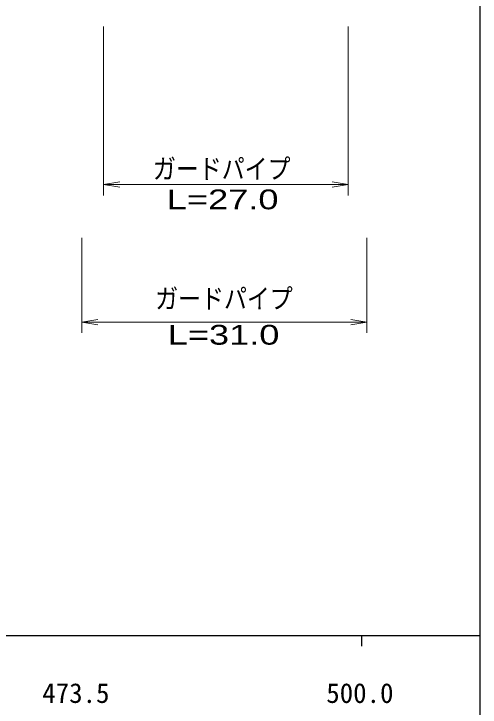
# Model space of a CAD drawing. Units: millimetres, scale not verified. Extents: x 40000 to 680000, y 20000 to 380000.
# Drawn here: x 535747 to 579000, y 198357 to 262619 of the extents above; entities that cross this region are included whole.
import ezdxf
from ezdxf.enums import TextEntityAlignment as Align

# ---------------------------------------------------------------- set-up
doc = ezdxf.new("R2010")
doc.units = ezdxf.units.MM
doc.header["$LTSCALE"] = 1000
doc.layers.add('M-STR-HTXT', color=7, linetype='Continuous', lineweight=13)
doc.layers.add('M-TTL-BAND', color=7, linetype='Continuous', lineweight=25)
doc.styles.add('ＭＳ ゴシック', font='')
doc.styles.add('ＭＳ Ｐゴシック', font='')
doc.styles.get('ＭＳ ゴシック').set_extended_font_data('MS Gothic')
doc.styles.get('ＭＳ Ｐゴシック').set_extended_font_data('MS PGothic')

# ---------------------------------------------------------------- blocks, each defined once
blk = doc.blocks.new('open_arrow')
at = {"color": 0, "linetype": 'Continuous', "lineweight": -2}
blk.add_lwpolyline([(7.5, 1.25), (0, 0), (7.5, -1.25)], dxfattribs=at)

msp = doc.modelspace()

# ---------------------------------------------------------------- linework, layer by layer
at = {"layer": 'M-STR-HTXT'}
for p, q in [((544066, 261436), (544066, 245791)), ((566762, 261436), (566762, 245791)), ((544066, 246791), (566762, 246791)), ((542050, 241850), (542050, 233053)), ((568496, 241850), (568496, 233053)), ((542050, 234053), (568496, 234053))]:
    msp.add_line(p, q, dxfattribs=at)
at = {"layer": 'M-TTL-BAND'}
for p, q in [((579000, 20000), (579000, 370000)), ((40000, 205000), (579000, 205000)), ((568000, 205000), (568000, 204000))]:
    msp.add_line(p, q, dxfattribs=at)

# ---------------------------------------------------------------- block references
at = {"layer": 'M-STR-HTXT', "xscale": 200, "yscale": 200}
for p in [(544066, 246791), (542050, 234053)]:
    msp.add_blockref('open_arrow', p, dxfattribs=at)
at = {"layer": 'M-STR-HTXT', "xscale": 200, "yscale": 200, "rotation": 180}
for p in [(566762, 246791), (568496, 234053)]:
    msp.add_blockref('open_arrow', p, dxfattribs=at)

# ---------------------------------------------------------------- texts
at = {"layer": 'M-STR-HTXT', "style": 'ＭＳ Ｐゴシック', "width": 0.85}
for p in [(548656, 246791), (548863, 234760)]:
    msp.add_text('ガードパイプ', height=1833, dxfattribs=at).set_placement(p, align=Align.BOTTOM_LEFT)
at = {"layer": 'M-STR-HTXT', "style": 'ＭＳ Ｐゴシック', "width": 1.4}
for s, p in [('L=27.0', (555116, 243954)), ('L=31.0', (555199, 231406))]:
    msp.add_text(s, height=1833, dxfattribs=at).set_placement(p, align=Align.BOTTOM_CENTER)
at = {"layer": 'M-TTL-BAND', "style": 'ＭＳ ゴシック'}
for s, p in [('473.5', (541500, 198195)), ('500.0', (567844, 198195))]:
    msp.add_text(s, height=1833, dxfattribs=at).set_placement(p, align=Align.BOTTOM_CENTER)

doc.saveas('drawing.dxf')
